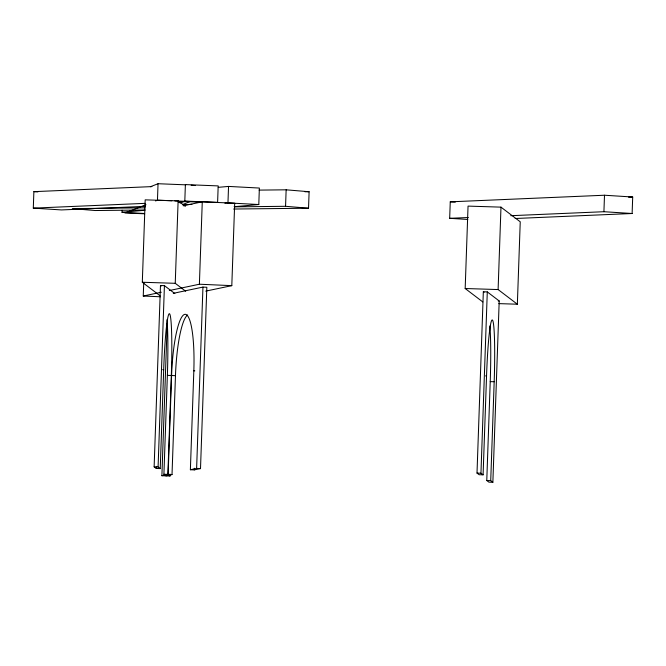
<?xml version="1.0" encoding="UTF-8"?>
<svg xmlns="http://www.w3.org/2000/svg" width="666" height="666" viewBox="0 0 666 666"><rect width="100%" height="100%" fill="white"/><g stroke="black" fill="none" stroke-linecap="round" stroke-linejoin="round"><path stroke-width="1" d="M145.355 206.343L61.505 209.932L33.3 208.133L33.874 191.65L151.881 186.605M144.639 213.495L122.028 212.296L122.094 210.24M159.957 295.687L142.308 282.259L145.188 199.842L178.122 200.891L185.339 206.385M160.473 296.778L143.257 296.02L143.723 282.625M155.553 200.957L157.459 200.208L158.042 183.724L185.714 184.832M170.063 474.142L170.005 476.023L167.865 474.392L171.312 375.491A58.899 3.913 -88.2 0 0 169.555 313.786A58.899 3.913 -88.2 0 0 163.686 369.688L160.231 468.589L156.277 468.456L154.137 466.833L160.473 285.514L164.427 285.639L174.842 293.573M156.277 468.456L156.335 466.816M160.231 468.589L158.092 466.958L164.427 285.639M187.645 314.985A58.899 11.022 -87.5 0 0 175.474 375.674L172.019 474.575L165.784 475.882L161.896 475.715L167.208 323.501M170.005 476.023L166.05 475.89L163.911 474.267L167.366 375.366A58.899 3.913 -88.2 0 0 166.95 319.705M161.896 475.715L168.132 474.4L171.587 375.499A58.899 11.022 -87.5 0 1 184.765 314.36A58.899 11.022 -87.5 0 1 193.831 370.829L190.376 469.721L194.272 469.896L200.508 468.581L206.835 287.271L202.947 287.096L173.285 293.331M185.672 291.242L175.241 283.308L178.122 200.891M184.807 201.074L185.381 184.59L218.182 185.906L217.607 202.389L184.807 201.074L180.02 202.955M169.322 290.543L199.392 284.224L202.273 201.806L234.682 203.23L231.801 285.647L205.744 291.125M194.272 469.896L194.33 468.256M190.376 469.721L196.62 468.414L202.947 287.096M224.875 203.18L227.963 202.905L228.538 186.422L259.365 188.053L258.791 204.529L234.107 206.718M286.139 189.818L309.116 191.733L308.533 208.217L285.564 206.302L286.139 189.818L259.091 190.11M467.807 219.464L449.675 218.315L450.258 201.831L604.495 195.23L632.7 197.019L632.126 213.503L515.151 218.506M482.817 301.948L465.176 288.52L468.048 206.102L500.982 207.143L520.238 221.795L517.357 304.212L498.834 303.621M492.865 482.276L490.725 480.644L494.18 381.743A58.899 3.913 -88.2 0 0 492.415 320.046A58.899 3.913 -88.2 0 0 486.546 375.94L483.091 474.841L479.145 474.716L477.006 473.085L483.333 291.766L487.287 291.899L499.2 300.957L492.865 482.276L488.911 482.151L486.771 480.519L490.226 381.618A58.899 3.913 -88.2 0 0 489.818 325.957M483.091 474.841L480.952 473.21L487.287 291.899M517.357 304.212L498.11 289.56L500.982 207.143M510.755 215.701L603.92 211.713L604.495 195.23M150.391 186.738L158.042 183.724M145.987 204.72L124.95 213.003L144.43 213.778M182.617 204.529L190.268 201.523L174.892 200.907M183.225 205.811L202.273 201.806M143.257 296.02L161.305 292.224M218.248 187.329L228.538 186.422M122.028 212.296L144.655 210.29M33.3 208.133L145.096 203.355M178.222 201.94L187.537 201.54L200.632 202.372M182.617 204.745L191.933 204.345M628.562 197.194L632.7 197.019M449.675 218.315L468.315 217.516M304.953 191.775L309.116 191.733M145.113 207.825L72.286 208.616L95.255 210.531L145.188 209.99M234.59 206.851L285.564 206.302M233.624 209.032L308.533 208.217M465.176 288.52L498.11 289.56M142.308 282.259L175.241 283.308M498.21 300.924L499.2 300.957M485.564 375.907L486.546 375.94M162.695 369.655L163.686 369.688M490.226 381.618L494.18 381.743M167.366 375.366L171.312 375.491M477.006 473.085L480.952 473.21M154.137 466.833L158.092 466.958M486.771 480.519L490.725 480.644M163.911 474.267L167.865 474.392M157.459 200.208L171.811 200.782M199.392 284.224L231.801 285.647M193.831 370.829L194.805 370.87M171.587 375.499L175.474 375.674M196.62 468.414L200.508 468.581M168.132 474.4L172.019 474.575M227.963 202.905L258.791 204.529M191.142 185.248L195.171 185.506M450.258 201.831L455.294 202.148M603.92 211.713L632.126 213.503M33.874 191.65L37.904 191.908M483.333 291.766L484.082 292.341M160.473 285.514L161.214 286.08"/></g></svg>
